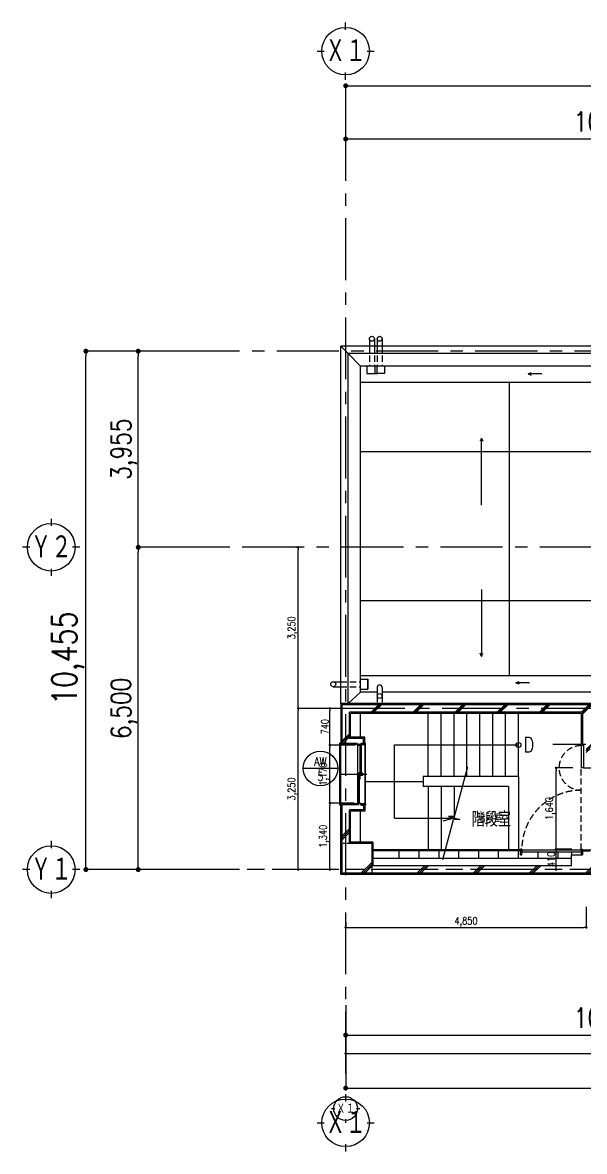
# Model space of a CAD drawing. Header units: millimetres. Extents: x 15495 to 166182, y -39946 to 18307.
# Drawn here: x 84638 to 95961, y -5754 to 17013 of the extents above; entities that cross this region are included whole.
import ezdxf
from ezdxf.enums import TextEntityAlignment as Align

# ---------------------------------------------------------------- set-up
doc = ezdxf.new("R2010")
doc.units = ezdxf.units.MM
doc.header["$LTSCALE"] = 1000
for name, pattern in [('CENTER', [2, 1.25, -0.25, 0.25, -0.25]), ('DASHED2', [0.375, 0.25, -0.125]), ('HIDDEN2', [0.1875, 0.125, -0.0625])]:
    doc.linetypes.add(name, pattern=pattern)
doc.layers.get('0').update_dxf_attribs({"linetype": 'CONTINUOUS'})
for name, color, linetype in [('F_FITT1-100', 5, 'CONTINUOUS'), ('F_FITT1-50', 5, 'CONTINUOUS'), ('F_FITT2-100', 1, 'CONTINUOUS'), ('F_FITT2-50', 1, 'CONTINUOUS'), ('TRF-A_ELSE-100', 6, 'CONTINUOUS'), ('TRF-A_ELSE-50', 6, 'CONTINUOUS'), ('TRF-DT_ID-100', 13, 'CONTINUOUS'), ('TRF-DT_ID-50', 13, 'CONTINUOUS'), ('TRF-E_DIM-100', 3, 'CONTINUOUS'), ('TRF-E_DIM-50', 3, 'CONTINUOUS'), ('TRF-E_GRID-100', 1, 'CENTER'), ('TRF-E_GRID-50', 1, 'CENTER'), ('TRF-E_TEXT-100', 3, 'CONTINUOUS'), ('TRF-E_TEXT-50', 3, 'CONTINUOUS'), ('TRF-F_FINI1-100', 190, 'CONTINUOUS'), ('TRF-F_FINI1-50', 190, 'CONTINUOUS'), ('TRF-F_FITT1-100', 5, 'CONTINUOUS'), ('TRF-F_FITT1-50', 5, 'CONTINUOUS'), ('TRF-F_HAT1-50', 9, 'CONTINUOUS'), ('TRF-H_LINE1-100', 140, 'CONTINUOUS'), ('TRF-R_COLM-50', 7, 'CONTINUOUS'), ('TRF-R_EWALL-50', 7, 'CONTINUOUS'), ('TRF-R_STAIR-100', 4, 'CONTINUOUS'), ('TRF-R_STAIR-50', 4, 'CONTINUOUS'), ('TRF-U_ALC-100', 8, 'CONTINUOUS'), ('TRF-U_ALC-50', 8, 'CONTINUOUS'), ('TRF-U_LGS-100', 120, 'CONTINUOUS'), ('TRF-U_LGS-50', 120, 'CONTINUOUS')]:
    doc.layers.add(name, color=color, linetype=linetype)
doc.styles.add('DIM', font='romans.shx', dxfattribs={"width": 0.8, "bigfont": 'bigfont.shx'})
doc.styles.add('ROOM', font='romans.shx', dxfattribs={"width": 0.8, "bigfont": 'bigfont.shx'})
doc.styles.get("Standard").update_dxf_attribs({"font": 'txt.shx', "bigfont": 'bigfont.shx'})
doc.dimstyles.new('DIM100_4_3', dxfattribs={"dimscale": 100, "dimtxt": 4, "dimasz": 1, "dimexe": 0, "dimexo": 1, "dimgap": 0.5, "dimtad": 1, "dimdec": 1, "dimdsep": 46, "dimlunit": 6, "dimtxsty": 'DIM', "dimblk1": 'DOT', "dimblk2": 'DOT', "dimsah": 1, "dimcen": 1, "dimclrd": 256, "dimclre": 256, "dimclrt": 256, "dimadec": 0, "dimazin": 0, "dimtfac": 1, "dimtdec": 1, "dimtix": 1, "dimtmove": 2, "dimatfit": 3, "dimldrblk": 'DOT', "dimfxl": 1, "dimtvp": 0.833333, "dimtolj": 1, "dimarcsym": 0})
doc.dimstyles.new('DIM100_5_3', dxfattribs={"dimscale": 100, "dimtxt": 5, "dimasz": 1, "dimexe": 0, "dimexo": 1, "dimgap": 0.5, "dimtad": 1, "dimdec": 1, "dimdsep": 46, "dimlunit": 6, "dimtxsty": 'DIM', "dimblk1": 'DOT', "dimblk2": 'DOT', "dimsah": 1, "dimcen": 1, "dimclrd": 256, "dimclre": 256, "dimclrt": 256, "dimadec": 0, "dimazin": 0, "dimtfac": 1, "dimtdec": 1, "dimtix": 1, "dimtmove": 2, "dimatfit": 3, "dimldrblk": 'DOT', "dimfxl": 1, "dimtvp": 0.833333, "dimtolj": 1, "dimarcsym": 0})
doc.dimstyles.new('DIM50_3_3', dxfattribs={"dimscale": 50, "dimtxt": 3, "dimasz": 1, "dimexe": 0, "dimexo": 1, "dimgap": 0.5, "dimtad": 1, "dimdec": 1, "dimdsep": 46, "dimlunit": 6, "dimtxsty": 'DIM', "dimblk1": 'DOT', "dimblk2": 'DOT', "dimsah": 1, "dimcen": 1, "dimclrd": 256, "dimclre": 256, "dimclrt": 256, "dimadec": 0, "dimazin": 0, "dimtfac": 1, "dimtdec": 1, "dimtix": 1, "dimtmove": 2, "dimatfit": 3, "dimldrblk": 'DOT', "dimfxl": 1, "dimtvp": 0.833333, "dimtolj": 1, "dimarcsym": 0})
doc.dimstyles.new('DIM50_4_3', dxfattribs={"dimscale": 50, "dimtxt": 4, "dimasz": 1, "dimexe": 0, "dimexo": 1, "dimgap": 0.5, "dimtad": 1, "dimdec": 1, "dimdsep": 46, "dimlunit": 6, "dimtxsty": 'DIM', "dimblk1": 'DOT', "dimblk2": 'DOT', "dimsah": 1, "dimcen": 1, "dimclrd": 256, "dimclre": 256, "dimclrt": 256, "dimadec": 0, "dimazin": 0, "dimtfac": 1, "dimtdec": 1, "dimtix": 1, "dimtmove": 2, "dimatfit": 3, "dimldrblk": 'DOT', "dimfxl": 1, "dimtvp": 0.833333, "dimtolj": 1, "dimarcsym": 0})
doc.dimstyles.new('DIM50_5_3', dxfattribs={"dimscale": 50, "dimtxt": 5, "dimasz": 1, "dimexe": 0, "dimexo": 1, "dimgap": 0.5, "dimtad": 1, "dimdec": 1, "dimdsep": 46, "dimlunit": 6, "dimtxsty": 'DIM', "dimblk1": 'DOT', "dimblk2": 'DOT', "dimsah": 1, "dimcen": 1, "dimclrd": 256, "dimclre": 256, "dimclrt": 256, "dimadec": 0, "dimazin": 0, "dimtfac": 1, "dimtdec": 1, "dimtix": 1, "dimtmove": 2, "dimatfit": 3, "dimldrblk": 'DOT', "dimfxl": 1, "dimtvp": 0.833333, "dimtolj": 1, "dimarcsym": 0})
pattern_1 = [(45, (-248514.3, -39169.25), (-565.6854, 565.6854), []), (45, (-248474.3, -39169.25), (-565.6854, 565.6854), []), (45, (-248434.3, -39169.25), (-565.6854, 565.6854), [])]

# ---------------------------------------------------------------- blocks, each defined once
blk = doc.blocks.new('TATEGU-KIGOU')
at = {"color": 2}
blk.add_line((350, 0), (-350, 0), dxfattribs=at)
blk.add_circle((0, 0), 350, dxfattribs=at)
at = {"color": 2, "style": 'ROOM', "width": 0.8}
for tag, p in [('建具種別', (0, 52)), ('建具番号', (0, -250))]:
    blk.add_attdef(tag, text='', height=175, dxfattribs=at).set_placement(p, align=Align.CENTER)
at = {"flags": 1}
for tag, p in [('内法寸法（W）', (-414, -714)), ('内法寸法（H）', (-414, -1064)), ('階', (-374, -1414)), ('部屋名', (-374, -1787)), ('メーカー名', (-374, -2149)), ('値段', (-374, -2499)), ('重量', (-374, -2849)), ('建具形状', (-374, -3199)), ('開閉方式', (-374, -3549)), ('取付場所', (-374, -3899)), ('見込', (-374, -4296)), ('扉厚', (-374, -4646)), ('仕上', (-374, -4996)), ('ガラス', (-374, -5346)), ('建具金物', (-374, -5696)), ('枠形状', (-374, -6046)), ('沓摺形状', (-374, -6396)), ('特記事項', (-374, -6746)), ('防火性能', (-374, -7096))]:
    blk.add_attdef(tag, p, '', height=175, dxfattribs=at)
blk = doc.blocks.new('DOT')
at = {"color": 0, "linetype": 'ByBlock'}
blk.add_line((-0.5, 0), (-1, 0), dxfattribs=at)
at = {"color": 0, "linetype": 'ByBlock', "const_width": 0.5}
blk.add_lwpolyline([(-0.25, 0, 1), (0.25, 0, 1)], format="xyb", close=True, dxfattribs=at)
blk = doc.blocks.new('*D499')
at = {"layer": 'TRF-E_DIM-100', "lineweight": -2}
for p, q in [((88707, 10386), (86969, 10386)), ((86969, 6531), (86969, 10286)), ((88707, 6431), (86969, 6431))]:
    blk.add_line(p, q, dxfattribs=at)
at = {"layer": 'TRF-E_DIM-100', "lineweight": -2, "xscale": 100, "yscale": 100, "zscale": 100}
for p, rotation in [((86969, 10386), 90), ((86969, 6431), 270)]:
    blk.add_blockref('DOT', p, dxfattribs=dict(at, rotation=rotation))
at = {"layer": 'TRF-E_DIM-100', "insert": (86681, 8409), "char_height": 400, "attachment_point": 5, "rotation": 90, "style": 'DIM'}
blk.add_mtext('\\A1;3,955', dxfattribs=at)
blk = doc.blocks.new('_DOT')
at = {"color": 0, "linetype": 'ByBlock'}
blk.add_line((-0.5, 0), (-1, 0), dxfattribs=at)
at = {"color": 0, "linetype": 'ByBlock', "const_width": 0.5}
blk.add_lwpolyline([(-0.25, 0, 1), (0.25, 0, 1)], format="xyb", close=True, dxfattribs=at)
blk = doc.blocks.new('*D498')
at = {"layer": 'TRF-E_DIM-100', "lineweight": -2}
for p, q in [((88353, 10386), (85914, 10386)), ((85914, 31), (85914, 10286)), ((88353, -69), (85914, -69))]:
    blk.add_line(p, q, dxfattribs=at)
at = {"layer": 'TRF-E_DIM-100', "lineweight": -2, "xscale": 100, "yscale": 100, "zscale": 100}
for p, rotation in [((85914, 10386), 90), ((85914, -69), 270)]:
    blk.add_blockref('DOT', p, dxfattribs=dict(at, rotation=rotation))
at = {"layer": 'TRF-E_DIM-100', "insert": (85554, 4193), "char_height": 500, "attachment_point": 5, "rotation": 90, "style": 'DIM'}
blk.add_mtext('\\A1;10,455', dxfattribs=at)
blk = doc.blocks.new('*D500')
at = {"layer": 'TRF-E_DIM-100', "lineweight": -2}
for p, q in [((88707, 6431), (86969, 6431)), ((86969, 31), (86969, 6331)), ((88707, -69), (86969, -69))]:
    blk.add_line(p, q, dxfattribs=at)
at = {"layer": 'TRF-E_DIM-100', "lineweight": -2, "xscale": 100, "yscale": 100, "zscale": 100}
for p, rotation in [((86969, 6431), 90), ((86969, -69), 270)]:
    blk.add_blockref('DOT', p, dxfattribs=dict(at, rotation=rotation))
at = {"layer": 'TRF-E_DIM-100', "insert": (86681, 3181), "char_height": 400, "attachment_point": 5, "rotation": 90, "style": 'DIM'}
blk.add_mtext('\\A1;6,500', dxfattribs=at)
blk = doc.blocks.new('*D507')
at = {"layer": 'TRF-E_DIM-100', "lineweight": -2}
for p, q in [((91149, -3178), (91149, -4478)), ((117549, -3178), (117549, -4478)), ((91249, -4478), (117449, -4478))]:
    blk.add_line(p, q, dxfattribs=at)
at = {"layer": 'TRF-E_DIM-100', "lineweight": -2, "xscale": 100, "yscale": 100, "zscale": 100, "rotation": 180}
blk.add_blockref('DOT', (91149, -4478), dxfattribs=at)
at = {"layer": 'TRF-E_DIM-100', "lineweight": -2, "xscale": 100, "yscale": 100, "zscale": 100}
blk.add_blockref('DOT', (117549, -4478), dxfattribs=at)
at = {"layer": 'TRF-E_DIM-100', "insert": (104349, -4130), "char_height": 500, "attachment_point": 5, "style": 'DIM'}
blk.add_mtext('\\A1;26,400', dxfattribs=at)
blk = doc.blocks.new('*D511')
at = {"layer": 'TRF-E_DIM-100', "lineweight": -2}
for p, q in [((91149, -2807), (91149, -3407)), ((101849, -2807), (101849, -3407)), ((91249, -3407), (101749, -3407))]:
    blk.add_line(p, q, dxfattribs=at)
at = {"layer": 'TRF-E_DIM-100', "lineweight": -2, "xscale": 100, "yscale": 100, "zscale": 100, "rotation": 180}
blk.add_blockref('DOT', (91149, -3407), dxfattribs=at)
at = {"layer": 'TRF-E_DIM-100', "lineweight": -2, "xscale": 100, "yscale": 100, "zscale": 100}
blk.add_blockref('DOT', (101849, -3407), dxfattribs=at)
at = {"layer": 'TRF-E_DIM-100', "insert": (96499, -3119), "char_height": 400, "attachment_point": 5, "style": 'DIM'}
blk.add_mtext('\\A1;10,700', dxfattribs=at)
blk = doc.blocks.new('SD-A12_100')
at = {"layer": 'F_FITT1-100', "linetype": 'DASHED2', "ltscale": 0.5}
blk.add_line((-1.846125, 0), (-1.846125, 1650), dxfattribs=at)
at = {"layer": 'F_FITT1-100'}
blk.add_line((-1201.846125, 0), (-1.846125, 0), dxfattribs=at)
at = {"layer": 'F_FITT1-100', "linetype": 'DASHED2', "ltscale": 0.5}
for centre, radius, end in [((-1.846125, 1650), 450, 270), ((-1.846125, 0), 1200, 180)]:
    blk.add_arc(centre, radius, 90, end, dxfattribs=at)
blk = doc.blocks.new('AW-5_100')
at = {"layer": 'F_FITT1-100'}
for p, q in [((290, -100), (290, 600)), ((-102, 0), (427, 0)), ((240, 100), (240, -600))]:
    blk.add_line(p, q, dxfattribs=at)
at = {"layer": 'F_FITT2-100'}
for p, q in [((-100, -600), (-100, 600)), ((385, 600), (385, -600))]:
    blk.add_line(p, q, dxfattribs=at)
blk = doc.blocks.new('*D489')
at = {"layer": 'TRF-E_DIM-100', "lineweight": -2}
for p, q in [((91149, 14437), (91149, 15737)), ((91249, 15737), (117449, 15737)), ((117549, 14437), (117549, 15737))]:
    blk.add_line(p, q, dxfattribs=at)
at = {"layer": 'TRF-E_DIM-100', "lineweight": -2, "xscale": 100, "yscale": 100, "zscale": 100, "rotation": 180}
blk.add_blockref('DOT', (91149, 15737), dxfattribs=at)
at = {"layer": 'TRF-E_DIM-100', "lineweight": -2, "xscale": 100, "yscale": 100, "zscale": 100}
blk.add_blockref('DOT', (117549, 15737), dxfattribs=at)
at = {"layer": 'TRF-E_DIM-100', "insert": (104349, 16084), "char_height": 500, "attachment_point": 5, "style": 'DIM'}
blk.add_mtext('\\A1;26,400', dxfattribs=at)
blk = doc.blocks.new('*D492')
at = {"layer": 'TRF-E_DIM-100', "lineweight": -2}
for p, q in [((91149, 14066), (91149, 14666)), ((91249, 14666), (101749, 14666)), ((101849, 14066), (101849, 14666))]:
    blk.add_line(p, q, dxfattribs=at)
at = {"layer": 'TRF-E_DIM-100', "lineweight": -2, "xscale": 100, "yscale": 100, "zscale": 100, "rotation": 180}
blk.add_blockref('DOT', (91149, 14666), dxfattribs=at)
at = {"layer": 'TRF-E_DIM-100', "lineweight": -2, "xscale": 100, "yscale": 100, "zscale": 100}
blk.add_blockref('DOT', (101849, 14666), dxfattribs=at)
at = {"layer": 'TRF-E_DIM-100', "insert": (96499, 14954), "char_height": 400, "attachment_point": 5, "style": 'DIM'}
blk.add_mtext('\\A1;10,700', dxfattribs=at)
blk = doc.blocks.new('*D495')
at = {"layer": 'TRF-E_DIM-50', "lineweight": -2}
for p, q in [((91321, 3181), (90193, 3181)), ((90193, -19), (90193, 3131)), ((90284, -69), (90193, -69))]:
    blk.add_line(p, q, dxfattribs=at)
at = {"layer": 'TRF-E_DIM-50', "lineweight": -2, "xscale": 50, "yscale": 50, "zscale": 50}
for p, rotation in [((90193, 3181), 90), ((90193, -69), 270)]:
    blk.add_blockref('DOT', p, dxfattribs=dict(at, rotation=rotation))
at = {"layer": 'TRF-E_DIM-50', "insert": (90078, 1556), "char_height": 150, "attachment_point": 5, "rotation": 90, "style": 'DIM'}
blk.add_mtext('\\A1;3,250', dxfattribs=at)
blk = doc.blocks.new('*D472')
at = {"layer": 'TRF-E_DIM-50', "lineweight": -2}
for p, q in [((90143, 6431), (90193, 6431)), ((90193, 3231), (90193, 6381)), ((91321, 3181), (90193, 3181))]:
    blk.add_line(p, q, dxfattribs=at)
at = {"layer": 'TRF-E_DIM-50', "lineweight": -2, "xscale": 50, "yscale": 50, "zscale": 50}
for p, rotation in [((90193, 6431), 90), ((90193, 3181), 270)]:
    blk.add_blockref('DOT', p, dxfattribs=dict(at, rotation=rotation))
at = {"layer": 'TRF-E_DIM-50', "insert": (90078, 4806), "char_height": 150, "attachment_point": 5, "rotation": 90, "style": 'DIM'}
blk.add_mtext('\\A1;3,250', dxfattribs=at)
blk = doc.blocks.new('*D508')
at = {"layer": 'TRF-E_DIM-50', "lineweight": -2}
for p, q in [((91149, -3128), (91149, -4478)), ((117549, -3128), (117549, -4478)), ((91199, -4478), (117499, -4478))]:
    blk.add_line(p, q, dxfattribs=at)
at = {"layer": 'TRF-E_DIM-50', "lineweight": -2, "xscale": 50, "yscale": 50, "zscale": 50, "rotation": 180}
blk.add_blockref('DOT', (91149, -4478), dxfattribs=at)
at = {"layer": 'TRF-E_DIM-50', "lineweight": -2, "xscale": 50, "yscale": 50, "zscale": 50}
blk.add_blockref('DOT', (117549, -4478), dxfattribs=at)
at = {"layer": 'TRF-E_DIM-50', "insert": (104349, -4304), "char_height": 250, "attachment_point": 5, "style": 'DIM'}
blk.add_mtext('\\A1;26,400', dxfattribs=at)
blk = doc.blocks.new('*D514')
at = {"layer": 'TRF-E_DIM-50', "lineweight": -2}
for p, q in [((95999, -824), (95999, -1239)), ((91149, -1129), (91149, -1239)), ((91199, -1239), (95949, -1239))]:
    blk.add_line(p, q, dxfattribs=at)
at = {"layer": 'TRF-E_DIM-50', "lineweight": -2, "xscale": 50, "yscale": 50, "zscale": 50, "rotation": 180}
blk.add_blockref('DOT', (91149, -1239), dxfattribs=at)
at = {"layer": 'TRF-E_DIM-50', "lineweight": -2, "xscale": 50, "yscale": 50, "zscale": 50}
blk.add_blockref('DOT', (95999, -1239), dxfattribs=at)
at = {"layer": 'TRF-E_DIM-50', "insert": (93574, -1125), "char_height": 150, "attachment_point": 5, "style": 'DIM'}
blk.add_mtext('\\A1;4,850', dxfattribs=at)
blk = doc.blocks.new('*D512')
at = {"layer": 'TRF-E_DIM-50', "lineweight": -2}
for p, q in [((91149, -3128), (91149, -3778)), ((101849, -3128), (101849, -3778)), ((91199, -3778), (101799, -3778))]:
    blk.add_line(p, q, dxfattribs=at)
at = {"layer": 'TRF-E_DIM-50', "lineweight": -2, "xscale": 50, "yscale": 50, "zscale": 50, "rotation": 180}
blk.add_blockref('DOT', (91149, -3778), dxfattribs=at)
at = {"layer": 'TRF-E_DIM-50', "lineweight": -2, "xscale": 50, "yscale": 50, "zscale": 50}
blk.add_blockref('DOT', (101849, -3778), dxfattribs=at)
at = {"layer": 'TRF-E_DIM-50', "insert": (96499, -3634), "char_height": 200, "attachment_point": 5, "style": 'DIM'}
blk.add_mtext('\\A1;10,700', dxfattribs=at)
blk = doc.blocks.new('SD-A12_50')
at = {"layer": 'F_FITT1-50'}
for p, q in [((-24.923125, 2100), (-24.923125, 1650)), ((25.076875, 1650), (-24.923125, 1650)), ((-1226.76925, 10), (-1249.84625, 10)), ((-1249.84625, -100), (-1249.84625, 10)), ((-1226.76925, -100), (-1226.76925, 10)), ((-1224.923125, 0), (-24.923125, 0)), ((-23.077, -100), (-23.077, 10)), ((-23.077, 10), (0, 10)), ((0, -100), (0, 10)), ((-1249.84625, -100), (-1226.76925, -100)), ((0, -100), (-23.077, -100))]:
    blk.add_line(p, q, dxfattribs=at)
at = {"layer": 'F_FITT1-50', "linetype": 'DASHED2', "ltscale": 0.5}
blk.add_line((-24.923125, 0), (-24.923125, 1650), dxfattribs=at)
for centre, radius, end in [((-24.923125, 1650), 450, 270), ((-24.923125, 0), 1200, 180)]:
    blk.add_arc(centre, radius, 90, end, dxfattribs=at)
blk = doc.blocks.new('AW-5_50')
at = {"layer": 'F_FITT1-50', "color": 5}
for p, q in [((245, 610), (265, 610)), ((245, 610), (265, 610)), ((245, 610), (245, 585)), ((245, 610), (245, 585)), ((245, 585), (315, 585)), ((245, 585), (315, 585)), ((284, 585), (284, 547)), ((284, 585), (284, 547)), ((284, 547), (306, 547)), ((284, 547), (306, 547)), ((295, 610), (315, 610)), ((295, 610), (315, 610)), ((295, 547), (295, 25)), ((306, 585), (306, 547)), ((306, 585), (306, 547)), ((315, 625), (400, 625)), ((315, 625), (400, 625)), ((315, 625), (315, 610)), ((315, 625), (315, 610)), ((315, 610), (315, 585)), ((315, 610), (315, 585)), ((315, 600), (400, 600)), ((315, 600), (400, 600)), ((400, 600), (400, 625)), ((400, 600), (400, 625)), ((254, 25), (276, 25)), ((254, -25), (254, 25)), ((254, 25), (276, 25)), ((254, -25), (254, 25)), ((276, 25), (276, -25)), ((276, 25), (276, -25)), ((284, 25), (341, 25)), ((284, -25), (284, 25)), ((284, 25), (341, 25)), ((284, -25), (284, 25)), ((306, -25), (306, 25)), ((306, -25), (306, 25)), ((341, 25), (341, -25)), ((341, 25), (341, -25)), ((276, -25), (254, -25)), ((276, -25), (254, -25)), ((265, -547), (265, -25)), ((341, -25), (284, -25)), ((341, -25), (284, -25)), ((245, -610), (245, -585)), ((245, -585), (315, -585)), ((245, -610), (245, -585)), ((245, -585), (315, -585)), ((245, -610), (265, -610)), ((245, -610), (265, -610)), ((254, -585), (254, -547)), ((276, -547), (254, -547)), ((254, -585), (254, -547)), ((276, -547), (254, -547)), ((276, -585), (276, -547)), ((276, -585), (276, -547)), ((295, -610), (315, -610)), ((295, -610), (315, -610)), ((315, -610), (315, -585)), ((315, -610), (315, -585)), ((315, -600), (400, -600)), ((315, -600), (400, -600)), ((315, -625), (315, -610)), ((315, -625), (315, -610)), ((315, -625), (400, -625)), ((315, -625), (400, -625)), ((400, -600), (400, -625)), ((400, -600), (400, -625))]:
    blk.add_line(p, q, dxfattribs=at)
at = {"layer": 'F_FITT1-50'}
blk.add_line((-102, 0), (427, 0), dxfattribs=at)
blk.add_line((-102, 0), (427, 0), dxfattribs=at)
at = {"layer": 'F_FITT2-50', "color": 1}
for p, q in [((-120, -625), (-120, 625)), ((-120, -625), (-120, 625)), ((-100, 625), (-120, 625)), ((-100, 625), (-120, 625)), ((245, -600), (245, 585)), ((284, 547), (284, 25)), ((306, 547), (306, 25)), ((315, 585), (315, 25)), ((400, -600), (400, 600)), ((254, -547), (254, -25)), ((276, -547), (276, -25)), ((-100, -625), (-120, -625)), ((-100, -625), (-120, -625))]:
    blk.add_line(p, q, dxfattribs=at)
blk = doc.blocks.new('*D520')
at = {"layer": 'TRF-E_DIM-50', "lineweight": -2}
for p, q in [((95730, 1981), (95389, 1981)), ((95389, 391), (95389, 1931)), ((95702, 341), (95389, 341))]:
    blk.add_line(p, q, dxfattribs=at)
at = {"layer": 'TRF-E_DIM-50', "lineweight": -2, "xscale": 50, "yscale": 50, "zscale": 50}
for p, rotation in [((95389, 1981), 90), ((95389, 341), 270)]:
    blk.add_blockref('DOT', p, dxfattribs=dict(at, rotation=rotation))
at = {"layer": 'TRF-E_DIM-50', "insert": (95275, 1161), "char_height": 150, "attachment_point": 5, "rotation": 90, "style": 'DIM'}
blk.add_mtext('\\A1;1,640', dxfattribs=at)
blk = doc.blocks.new('*D494')
at = {"layer": 'TRF-E_DIM-50', "lineweight": -2}
for p, q in [((91344, 2441), (90830, 2441)), ((90830, 1321), (90830, 2391)), ((91319, 1271), (90830, 1271))]:
    blk.add_line(p, q, dxfattribs=at)
at = {"layer": 'TRF-E_DIM-50', "lineweight": -2, "xscale": 50, "yscale": 50, "zscale": 50}
for p, rotation in [((90830, 2441), 90), ((90830, 1271), 270)]:
    blk.add_blockref('DOT', p, dxfattribs=dict(at, rotation=rotation))
at = {"layer": 'TRF-E_DIM-50', "insert": (90715, 1856), "char_height": 150, "attachment_point": 5, "rotation": 90, "style": 'DIM'}
blk.add_mtext('\\A1;1,170', dxfattribs=at)
blk = doc.blocks.new('*D496')
at = {"layer": 'TRF-E_DIM-50', "lineweight": -2}
for p, q in [((91293, 1271), (90830, 1271)), ((90830, -19), (90830, 1221)), ((90859, -69), (90830, -69))]:
    blk.add_line(p, q, dxfattribs=at)
at = {"layer": 'TRF-E_DIM-50', "lineweight": -2, "xscale": 50, "yscale": 50, "zscale": 50}
for p, rotation in [((90830, 1271), 90), ((90830, -69), 270)]:
    blk.add_blockref('DOT', p, dxfattribs=dict(at, rotation=rotation))
at = {"layer": 'TRF-E_DIM-50', "insert": (90715, 601), "char_height": 150, "attachment_point": 5, "rotation": 90, "style": 'DIM'}
blk.add_mtext('\\A1;1,340', dxfattribs=at)
blk = doc.blocks.new('*D521')
at = {"layer": 'TRF-E_DIM-50', "lineweight": -2}
for p, q in [((95708, 341), (95389, 341)), ((95389, -19), (95389, 291)), ((95428, -69), (95389, -69))]:
    blk.add_line(p, q, dxfattribs=at)
at = {"layer": 'TRF-E_DIM-50', "lineweight": -2, "xscale": 50, "yscale": 50, "zscale": 50}
for p, rotation in [((95389, 341), 90), ((95389, -69), 270)]:
    blk.add_blockref('DOT', p, dxfattribs=dict(at, rotation=rotation))
at = {"layer": 'TRF-E_DIM-50', "insert": (95289, 136), "char_height": 150, "attachment_point": 5, "rotation": 90, "style": 'DIM'}
blk.add_mtext('\\A1;410', dxfattribs=at)
blk = doc.blocks.new('*D497')
at = {"layer": 'TRF-E_DIM-50', "lineweight": -2}
for p, q in [((91099, 3181), (90830, 3181)), ((90830, 2491), (90830, 3131)), ((91344, 2441), (90830, 2441))]:
    blk.add_line(p, q, dxfattribs=at)
at = {"layer": 'TRF-E_DIM-50', "lineweight": -2, "xscale": 50, "yscale": 50, "zscale": 50}
for p, rotation in [((90830, 3181), 90), ((90830, 2441), 270)]:
    blk.add_blockref('DOT', p, dxfattribs=dict(at, rotation=rotation))
at = {"layer": 'TRF-E_DIM-50', "insert": (90730, 2811), "char_height": 150, "attachment_point": 5, "rotation": 90, "style": 'DIM'}
blk.add_mtext('\\A1;740', dxfattribs=at)
blk = doc.blocks.new('TRF-BLOCK_100')
at = {"layer": 'TRF-A_ELSE-100'}
for p, q in [((479.34, 10705), (479.34, 10555)), ((579.34, 10705), (579.34, 10555)), ((-100.01, 3350), (-100, 10555)), ((12200, 10555), (-100, 10555)), ((-100, 10555), (50, 10405)), ((49.99, 3350), (50, 10405)), ((50, 10405), (300, 10155)), ((12050, 10405), (50, 10405)), ((299.99, 3575), (300, 10155)), ((11800, 10155), (300, 10155)), ((429.34, 10155), (429.34, 10005)), ((629.34, 10155), (629.34, 10005)), ((11800, 9820), (300, 9820)), ((429.34, 10005), (629.34, 10005)), ((3299.99, 3910), (3300, 9820)), ((300, 8428.15), (11833.55, 8428.15)), ((299.99, 5428.15), (12715, 5428.15)), ((10400, 3910), (299.99, 3910)), ((-250.01, 3787.82), (-100.01, 3787.82)), ((-250.01, 3687.82), (-100.01, 3687.82)), ((299.99, 3837.82), (449.99, 3837.82)), ((449.99, 3637.82), (449.99, 3837.82)), ((635.83, 3674.65), (635.83, 3524.65)), ((635.83, 3674.65), (635.83, 3500)), ((735.83, 3674.65), (735.83, 3524.65)), ((735.83, 3674.65), (735.83, 3500)), ((49.99, 3350), (299.99, 3575)), ((299.99, 3637.82), (449.99, 3637.82)), ((635.83, 3575), (299.99, 3575)), ((10400, 3575), (735.83, 3575))]:
    blk.add_line(p, q, dxfattribs=at)
at = {"layer": 'TRF-A_ELSE-100', "linetype": 'HIDDEN2'}
for p, q in [((479.34, 10555), (479.34, 10155)), ((579.34, 10555), (579.34, 10155)), ((-100.01, 3787.82), (299.99, 3787.82)), ((-100.01, 3687.82), (299.99, 3687.82)), ((635.83, 3500), (635.83, 3350)), ((735.83, 3500), (735.83, 3350))]:
    blk.add_line(p, q, dxfattribs=at)
at = {"layer": 'TRF-A_ELSE-100'}
for centre in [(529.34, 10705), (-250.01, 3737.82), (685.83, 3500), (685.83, 3500)]:
    blk.add_circle(centre, 50, dxfattribs=at)
blk.add_arc((685.83, 3674.65), 50, 0, 180, dxfattribs=at)
blk.add_arc((685.83, 3674.65), 50, 0, 180, dxfattribs=at)
at = {"layer": 'TRF-E_GRID-100', "color": 3, "linetype": 'Continuous'}
for p, q in [((0, 16937.68), (0, 17081.68)), ((-576, 16505.68), (-432, 16505.68)), ((432, 16505.68), (576, 16505.68)), ((0, 15929.68), (0, 16073.68)), ((-5934.38, 7076), (-5934.38, 6932)), ((-6366.38, 6500), (-6510.38, 6500)), ((-5358.38, 6500), (-5502.38, 6500)), ((-5934.38, 6068), (-5934.38, 5924)), ((-5934.38, 576), (-5934.38, 432)), ((-6366.38, 0), (-6510.38, 0)), ((-5358.38, 0), (-5502.38, 0)), ((-5934.38, -432), (-5934.38, -576)), ((0, -4532.96), (0, -4676.96)), ((-576, -5108.96), (-432, -5108.96)), ((432, -5108.96), (576, -5108.96)), ((0, -5540.96), (0, -5684.96))]:
    blk.add_line(p, q, dxfattribs=at)
at = {"layer": 'TRF-E_GRID-100'}
for p, q in [((0, 15136.69), (0, -4408.96)), ((31863.65, 10455), (-4082.3, 10455)), ((31163.65, 6500), (-4082.3, 6500)), ((31863.65, 0), (-4082.3, 0))]:
    blk.add_line(p, q, dxfattribs=at)
at = {"layer": 'TRF-E_GRID-100', "color": 3, "linetype": 'Continuous'}
for centre in [(0, 16505.68), (-5934.38, 6500), (-5934.38, 0), (0, -5108.96)]:
    blk.add_circle(centre, 480, dxfattribs=at)
at = {"layer": 'TRF-F_FINI1-100'}
for p, q in [((7790, 3350), (-100, 3350)), ((-100, 3350), (-100, 2525)), ((4750, 3150), (100, 3150)), ((100, 2670.01), (100, 3150)), ((4750, 3150), (4750, 2500)), ((385, 2525.03), (-100, 2525)), ((385, 2670.01), (100, 2670.01)), ((385, 2525.03), (385, 2670.01)), ((4800, 2500), (4750, 2500)), ((4800, 2050), (4800, 2500)), ((4800, 2050), (4950, 2050)), ((-100, -100), (-100, 1325)), ((385, 1324.97), (-100, 1325)), ((100, 550), (100, 1179.99)), ((385, 1179.99), (100, 1179.99)), ((385, 1324.97), (385, 1179.99)), ((385, 1298.69), (385, 1300)), ((550, 550), (100, 550)), ((550, 550), (550, 75)), ((3550, 400), (550, 400)), ((3550, 400), (3550, 350)), ((4750, 350), (3550, 350)), ((4750, 350), (3550, 350)), ((4550, 300), (4751.85, 300)), ((4550, 75), (4550, 300)), ((4751.85, 400), (4950, 400)), ((4550, 75), (550, 75)), ((6325, -100), (-100, -100))]:
    blk.add_line(p, q, dxfattribs=at)
at = {"layer": 'TRF-F_FITT1-100'}
for p, q in [((4750, 2500), (4750, 2050)), ((4800, 2050), (4750, 2050)), ((-102.1, 1925), (426.6, 1925)), ((3550, 400), (4750, 400)), ((4751.85, 300), (4751.85, 400))]:
    blk.add_line(p, q, dxfattribs=at)
at = {"layer": 'TRF-H_LINE1-100'}
for p, q in [((3677.3, 9995.28), (3742.04, 10021.15)), ((3677.3, 9995.28), (3742.04, 9969.41)), ((3950.89, 9995.28), (3677.3, 9995.28)), ((2739.69, 8701.73), (2713.82, 8636.99)), ((2739.69, 7349.97), (2739.69, 8701.73)), ((2739.69, 8701.73), (2765.56, 8636.99)), ((2739.69, 5650.04), (2739.68, 4298.28)), ((2739.68, 4298.28), (2713.82, 4363.02)), ((2739.68, 4298.28), (2765.55, 4363.02)), ((3430.43, 3768.14), (3495.17, 3794)), ((3704.02, 3768.14), (3430.43, 3768.14)), ((3430.43, 3768.14), (3495.17, 3742.27))]:
    blk.add_line(p, q, dxfattribs=at)
at = {"layer": 'TRF-R_STAIR-100'}
for p, q in [((1665, 1875), (1665, 3150)), ((1925, 1875), (1925, 3150)), ((2185, 1875), (2185, 3150)), ((2445, 1875), (2445, 3150)), ((2705, 1875), (2705, 3150)), ((2965, 1875), (2965, 3150)), ((3225, 1875), (3225, 3150)), ((3485, 1875), (3485, 3150)), ((982.5, 1037.5), (982.5, 2512.5)), ((982.5, 2512.5), (3485, 2512.5)), ((2193.2, 1068.11), (2463, 2075)), ((3485, 1875), (1565, 1875)), ((1565, 1875), (1565, 1675)), ((3485, 1875), (3485, 400)), ((400, 1775), (1565, 1775)), ((3285, 1675), (1565, 1675)), ((1665, 1675), (1665, 400)), ((1925, 1675), (1925, 400)), ((2185, 1675), (2185, 1006.89)), ((3285, 1675), (3285, 400)), ((982.5, 1037.5), (2185, 1037.5)), ((2185, 1037.5), (1956.54, 976.28)), ((1960.59, 200), (2176.8, 1006.89)), ((2070.77, 1068.11), (2299.23, 1006.89)), ((2193.2, 1068.11), (2070.77, 1068.11)), ((2299.23, 1006.89), (2176.8, 1006.89))]:
    blk.add_line(p, q, dxfattribs=at)
blk.add_circle((3485, 2512.5), 50, dxfattribs=at)
at = {"layer": 'TRF-U_ALC-100'}
for p, q in [((3550, 375), (550, 375)), ((4550, 350), (4550, 300)), ((4550, 225), (550, 225))]:
    blk.add_line(p, q, dxfattribs=at)
at = {"layer": 'TRF-U_LGS-100'}
for p, q in [((300, 2670.01), (300, 3150)), ((300, 550), (300, 1179.99))]:
    blk.add_line(p, q, dxfattribs=at)
at = {"layer": 'TRF-DT_ID-100'}
blk.add_blockref('TATEGU-KIGOU', (-507.54, 2040.37), dxfattribs=at).add_auto_attribs({'建具種別': 'AW', '建具番号': '5'})
at = {"layer": 'TRF-F_FITT1-100'}
for name, p in [('AW-5_100', (0, 1923.69)), ('SD-A12_100', (4751.85, 400))]:
    blk.add_blockref(name, p, dxfattribs=at)
at = {"layer": 'TRF-E_GRID-100', "color": 3, "linetype": 'Continuous', "width": 0.75}
for s, p in [('Ｘ１', (0, 16505.68)), ('Ｙ２', (-5934.38, 6500)), ('Ｙ１', (-5934.38, 0)), ('Ｘ１', (0, -5108.96))]:
    blk.add_text(s, height=500, dxfattribs=at).set_placement(p, align=Align.MIDDLE)
at = {"layer": 'TRF-E_TEXT-100', "style": 'ROOM', "width": 0.8}
blk.add_text('D', height=300, dxfattribs=at).set_placement((3583.44, 2518.07), align=Align.MIDDLE_LEFT)
blk.add_text('階段室', height=300, dxfattribs=at).set_placement((2541.07, 862.53))
at = {"layer": 'TRF-E_DIM-100'}
for base, p1, p2, dimstyle, picture, middle in [((26400, 15805.68), (0, 14405.68), (26400, 14405.68), 'DIM100_5_3', '*D489', (13200, 16153.29)), ((10700, 14735.02), (0, 14035.02), (10700, 14035.02), 'DIM100_4_3', '*D492', (5350, 15023.12)), ((10700, -3338.31), (0, -2638.31), (10700, -2638.31), 'DIM100_4_3', '*D511', (5350, -3050.21)), ((26400, -4408.96), (0, -3008.96), (26400, -3008.96), 'DIM100_5_3', '*D507', (13200, -4061.34))]:
    dim = blk.add_linear_dim(base=base, p1=p1, p2=p2, dimstyle=dimstyle, dxfattribs=at)
    dim.commit()
    dim.dimension.update_dxf_attribs({"geometry": picture, "text_midpoint": middle, "insert": (-91148.54, 69)})
dim = blk.add_linear_dim(base=(-5234.38, 10455), p1=(-2695.97, 0), p2=(-2695.97, 10455), angle=90, dimstyle='DIM100_5_3', dxfattribs=at)
dim.commit()
dim.dimension.update_dxf_attribs({"geometry": '*D498', "text_midpoint": (-5594.64, 4261.98), "dimtype": 128, "insert": (-91148.54, 69)})
for base, p1, p2, picture, middle in [((-4179.76, 10455), (-2341.35, 6500), (-2341.35, 10455), '*D499', (-4467.85, 8477.5)), ((-4179.76, 6500), (-2341.35, 0), (-2341.35, 6500), '*D500', (-4467.85, 3250))]:
    dim = blk.add_linear_dim(base=base, p1=p1, p2=p2, angle=90, dimstyle='DIM100_4_3', dxfattribs=at)
    dim.commit()
    dim.dimension.update_dxf_attribs({"geometry": picture, "text_midpoint": middle, "insert": (-91148.54, 69)})
blk = doc.blocks.new('TRF-BLOCK_50')
at = {"layer": 'TRF-F_HAT1-50'}
h = blk.add_hatch(dxfattribs=at)
h.set_pattern_fill('RC4', color=256, scale=30, style=0)
h.set_pattern_definition([(45, (-101296, -37963.6), (-424.264, 424.264), []), (45, (-101266, -37963.6), (-424.264, 424.264), []), (45, (-101236, -37963.6), (-424.264, 424.264), [])])
h.paths.add_polyline_path([(7442.04, 3175), (7745, 3175), (7745, 3250), (4850, 3250), (4850, 2525), (5069, 2525), (5069, 2575), (4925, 2575), (4925, 3175), (6260.33, 3175), (6260.33, 2575), (6121, 2575), (6121, 2525), (6459.39, 2525, -0.19500403)])
h.paths.add_polyline_path([(4850, 3250), (0, 3250), (0, 2545.01), (229.96, 2545.02), (229.96, 2560), (360, 2560.01), (360, 2645.01), (75, 2645.01), (75, 3175), (4775, 3175), (4775, 2525), (4850, 2525)])
h.paths.add_polyline_path([(4850, 3325), (0, 3325), (0, 3250), (4850, 3250)])
h.paths.add_polyline_path([(7745, 3325), (4850, 3325), (4850, 3250), (7745, 3250)])
h.paths.add_polyline_path([(0, 3325), (-75, 3325), (-75, 2545), (0, 2545.01)])
h.paths.add_polyline_path([(6459.39, 2525), (6121, 2525), (6121, 2475), (6426.48, 2475, -0.0095454)])
h.paths.add_polyline_path([(5069, 2525), (4850, 2525), (4850, 2075), (4925, 2075), (4925, 2475), (5069, 2475)])
h = blk.add_hatch(dxfattribs=at)
h.set_pattern_fill('RC4', color=256, scale=40, style=0)
h.set_pattern_definition(pattern_1)
h.paths.add_polyline_path([(75, 1204.99), (360, 1204.99), (360, 1289.99), (229.96, 1289.99), (229.96, 1304.98), (0, 1304.99), (0, 525), (75, 525)])
h.paths.add_polyline_path([(0, 1304.99), (-75, 1305), (-75, 525), (0, 525)])
h = blk.add_hatch(dxfattribs=at)
h.set_pattern_fill('RC4', color=256, scale=40, style=0)
h.set_pattern_definition(pattern_1)
h.paths.add_polyline_path([(525, 525), (75, 525), (0, 525), (0, 0), (525, 0), (525, 75)])
h.paths.add_polyline_path([(0, 525), (-75, 525), (-75, 0), (0, 0)])
h.paths.add_polyline_path([(0, 0), (-75, 0), (-75, -75), (0, -75)])
h.paths.add_polyline_path([(525, 0), (0, 0), (0, -75), (525, -75)])
h.paths.add_polyline_path([(6300, 0), (525, 0), (525, -75), (6300, -75)])
h.paths.add_polyline_path([(6300, 75), (4925, 75), (4925, 375), (4774.92, 375), (4774.92, 300), (4550, 300), (4550, 75), (525, 75), (525, 0), (6300, 0)])
at = {"layer": 'TRF-A_ELSE-50'}
for p, q in [((635.83, 10705), (635.83, 10555)), ((735.83, 10705), (735.83, 10555)), ((-100.01, 3350), (-100, 10555)), ((12200, 10555), (-100, 10555)), ((-100, 10555), (50, 10405)), ((49.99, 3350), (50, 10405)), ((12050, 10405), (50, 10405)), ((50, 10405), (300, 10155)), ((299.99, 3575), (300, 10155)), ((11800, 10155), (300, 10155)), ((585.84, 10155), (585.84, 10005)), ((785.84, 10155), (785.84, 10005)), ((11800, 9820), (300, 9820)), ((785.84, 10005), (585.84, 10005)), ((785.84, 10005), (585.84, 10005)), ((3299.99, 3910), (3300, 9820)), ((3299.99, 3910), (3300, 9820)), ((300, 8428.15), (11833.55, 8428.15)), ((299.99, 5428.15), (12714.93, 5428.15)), ((10400, 3910), (299.99, 3910)), ((-250.01, 3787.82), (-100.01, 3787.82)), ((-250.01, 3687.82), (-100.01, 3687.82)), ((299.99, 3837.82), (449.99, 3837.82)), ((449.99, 3837.82), (449.99, 3637.82)), ((449.99, 3837.82), (449.99, 3637.82)), ((635.83, 3674.65), (635.83, 3500)), ((635.83, 3674.65), (635.83, 3524.65)), ((735.83, 3674.65), (735.83, 3500)), ((735.83, 3674.65), (735.83, 3524.65)), ((49.99, 3350), (299.99, 3575)), ((299.99, 3637.82), (449.99, 3637.82)), ((635.83, 3575), (299.99, 3575)), ((10400, 3575), (735.83, 3575))]:
    blk.add_line(p, q, dxfattribs=at)
at = {"layer": 'TRF-A_ELSE-50', "linetype": 'HIDDEN2'}
for p, q in [((635.83, 10555), (635.83, 10155)), ((735.83, 10555), (735.83, 10155)), ((-100.01, 3787.82), (299.99, 3787.82)), ((-100.01, 3687.82), (299.99, 3687.82)), ((635.83, 3500), (635.83, 3350)), ((735.83, 3500), (735.83, 3350))]:
    blk.add_line(p, q, dxfattribs=at)
at = {"layer": 'TRF-A_ELSE-50'}
for centre in [(685.83, 10705), (-250.01, 3737.82), (685.83, 3500), (685.83, 3500)]:
    blk.add_circle(centre, 50, dxfattribs=at)
blk.add_arc((685.83, 3674.65), 50, 0, 180, dxfattribs=at)
blk.add_arc((685.83, 3674.65), 50, 0, 180, dxfattribs=at)
at = {"layer": 'TRF-DT_ID-50'}
for p, q in [((3677.3, 9995.28), (3742.04, 10021.15)), ((3677.3, 9995.28), (3742.04, 9969.41)), ((3950.89, 9995.28), (3677.3, 9995.28)), ((2739.69, 8701.73), (2713.82, 8636.99)), ((2739.69, 7349.97), (2739.69, 8701.73)), ((2739.69, 8701.73), (2765.56, 8636.99)), ((2739.69, 5650.04), (2739.68, 4298.28)), ((2739.68, 4298.28), (2713.82, 4363.02)), ((2739.68, 4298.28), (2765.55, 4363.02)), ((3430.43, 3768.14), (3495.17, 3794)), ((3704.02, 3768.14), (3430.43, 3768.14)), ((3430.43, 3768.14), (3495.17, 3742.27))]:
    blk.add_line(p, q, dxfattribs=at)
at = {"layer": 'TRF-E_GRID-50'}
for p, q in [((0, 15136.69), (0, -4408.96)), ((31863.65, 10455), (-4082.3, 10455)), ((31163.65, 6500), (-4082.3, 6500)), ((11192.39, 3250), (-943.43, 3250)), ((6844.13, 2525), (4173.21, 2525)), ((31766.28, 0), (-4179.67, 0))]:
    blk.add_line(p, q, dxfattribs=at)
at = {"layer": 'TRF-E_GRID-50', "color": 3, "linetype": 'Continuous'}
for p, q in [((0, -4532.96), (0, -4604.96)), ((-288, -4820.96), (-216, -4820.96)), ((216, -4820.96), (288, -4820.96)), ((0, -5036.96), (0, -5108.96))]:
    blk.add_line(p, q, dxfattribs=at)
blk.add_circle((0, -4820.96), 240, dxfattribs=at)
at = {"layer": 'TRF-F_FINI1-50'}
for p, q in [((7760, 3350), (-100, 3350)), ((-100, 3350), (-100, 2525)), ((4750, 3150), (100, 3150)), ((100, 2670.01), (100, 3150)), ((4750, 3150), (4750, 2500)), ((245, 2525.02), (-100, 2525)), ((385, 2670.01), (100, 2670.01)), ((385, 2550), (385, 2670.01)), ((4800, 2500), (4750, 2500)), ((4800, 2050), (4800, 2500)), ((4800, 2050), (4950, 2050)), ((-100, -100), (-100, 1325)), ((245, 1324.98), (-100, 1325)), ((385, 1179.99), (100, 1179.99)), ((100, 550), (100, 1179.99)), ((385, 1300), (385, 1179.99)), ((550, 550), (100, 550)), ((550, 550), (550, 400)), ((3525.08, 400), (550, 400)), ((3550, 350), (3550, 400)), ((3550, 350), (3550, 400)), ((4750, 350), (3550, 350)), ((4750, 350), (3550, 350)), ((4774.92, 400), (4950, 400)), ((6325, -100), (-100, -100))]:
    blk.add_line(p, q, dxfattribs=at)
at = {"layer": 'TRF-R_COLM-50'}
for p, q in [((-75, 525), (-75, -75)), ((525, 525), (75, 525)), ((525, 525), (525, 75)), ((525, -75), (-75, -75))]:
    blk.add_line(p, q, dxfattribs=at)
at = {"layer": 'TRF-R_COLM-50', "linetype": 'DASHED2', "ltscale": 0.2}
for p, q in [((75, 525), (-75, 525)), ((525, 75), (525, -75))]:
    blk.add_line(p, q, dxfattribs=at)
at = {"layer": 'TRF-R_EWALL-50'}
for p, q in [((7745, 3325), (-75, 3325)), ((-75, 3325), (-75, 2545)), ((4775, 3175), (75, 3175)), ((75, 2645.01), (75, 3175)), ((4775, 3175), (4775, 2525)), ((229.96, 2545.02), (-75, 2545)), ((360, 2645.01), (75, 2645.01)), ((360, 2560.01), (360, 2645.01)), ((4825, 2525), (4775, 2525)), ((229.96, 1304.98), (-75, 1305)), ((-75, 1305), (-75, 525)), ((360, 1204.99), (75, 1204.99)), ((75, 525), (75, 1204.99)), ((360, 1289.99), (360, 1204.99)), ((4550, 75), (4550, 300)), ((4550, 300), (4774.92, 300)), ((4774.92, 375), (4925, 375)), ((4774.92, 375), (4774.92, 300)), ((4550, 75), (525, 75)), ((6300, -75), (525, -75))]:
    blk.add_line(p, q, dxfattribs=at)
at = {"layer": 'TRF-R_STAIR-50'}
for p, q in [((1665, 1875), (1665, 3150)), ((1925, 1875), (1925, 3150)), ((2185, 1875), (2185, 3150)), ((2445, 1875), (2445, 3150)), ((2705, 1875), (2705, 3150)), ((2965, 1875), (2965, 3150)), ((3225, 1875), (3225, 3150)), ((3485, 1875), (3485, 3150)), ((982.5, 1037.5), (982.5, 2512.5)), ((982.5, 2512.5), (3485, 2512.5)), ((2193.2, 1068.11), (2463, 2075)), ((3485, 1875), (1565, 1875)), ((1565, 1875), (1565, 1675)), ((3485, 1875), (3485, 400)), ((400, 1775), (1565, 1775)), ((3285, 1675), (1565, 1675)), ((1665, 1675), (1665, 400)), ((1925, 1675), (1925, 400)), ((2185, 1675), (2185, 1006.89)), ((3285, 1675), (3285, 400)), ((982.5, 1037.5), (2185, 1037.5)), ((2185, 1037.5), (1956.54, 976.28)), ((1960.59, 200), (2176.8, 1006.89)), ((2070.77, 1068.11), (2299.23, 1006.89)), ((2193.2, 1068.11), (2070.77, 1068.11)), ((2299.23, 1006.89), (2176.8, 1006.89))]:
    blk.add_line(p, q, dxfattribs=at)
blk.add_circle((3485, 2512.5), 50, dxfattribs=at)
at = {"layer": 'TRF-U_ALC-50'}
for p, q in [((3525.08, 375), (525, 375)), ((1075, 375), (1075, 225)), ((1475, 375), (1475, 225)), ((1875, 375), (1875, 225)), ((2275, 375), (2275, 225)), ((2675, 375), (2675, 225)), ((3075, 375), (3075, 225)), ((3475, 375), (3475, 225)), ((3875, 350), (3875, 225)), ((4275, 350), (4275, 225)), ((4550, 350), (4550, 300)), ((4550, 225), (525, 225))]:
    blk.add_line(p, q, dxfattribs=at)
at = {"layer": 'TRF-U_LGS-50'}
for p, q in [((300, 2670.01), (300, 3150)), ((300, 550), (300, 1179.99))]:
    blk.add_line(p, q, dxfattribs=at)
at = {"layer": 'TRF-F_FITT1-50'}
for name, p in [('AW-5_50', (0, 1925)), ('SD-A12_50', (4774.92, 400))]:
    blk.add_blockref(name, p, dxfattribs=at)
at = {"layer": 'TRF-E_GRID-50', "color": 3, "linetype": 'Continuous', "width": 0.75}
blk.add_text('Ｘ１', height=200, dxfattribs=at).set_placement((0, -4820.96), align=Align.MIDDLE)
at = {"layer": 'TRF-E_TEXT-50', "style": 'ROOM', "width": 0.8}
blk.add_text('D', height=300, dxfattribs=at).set_placement((3583.44, 2518.07), align=Align.MIDDLE_LEFT)
blk.add_text('階段室', height=150, dxfattribs=at).set_placement((2650.86, 954.65))
at = {"layer": 'TRF-E_DIM-50'}
for base, p1, p2, picture, middle in [((-955.93, 6500), (222.5, 3250), (-955.93, 6500), '*D472', (-1070.21, 4875)), ((-955.93, 3250), (-814.52, 0), (222.5, 3250), '*D495', (-1070.21, 1625)), ((-318.96, 3250), (245, 2510), (0, 3250), '*D497', (-418.96, 2880)), ((-318.96, 2510), (220.87, 1340), (245, 2510), '*D494', (-433.24, 1925)), ((4240.39, 2050), (4603.14, 410), (4631.5, 2050), '*D520', (4126.1, 1230)), ((-318.96, 1340), (-339.79, 0), (194.89, 1340), '*D496', (-433.24, 670)), ((4240.39, 410), (4329.39, 0), (4609.36, 410), '*D521', (4140.39, 205))]:
    dim = blk.add_linear_dim(base=base, p1=p1, p2=p2, angle=90, dimstyle='DIM50_3_3', dxfattribs=at)
    dim.commit()
    dim.dimension.update_dxf_attribs({"geometry": picture, "text_midpoint": middle, "insert": (-91148.54, 69)})
for base, p1, p2, dimstyle, picture, middle in [((4850, -1170.09), (0, -1009.83), (4850, -704.75), 'DIM50_3_3', '*D514', (2425, -1055.8)), ((26400, -4408.96), (0, -3008.96), (26400, -3008.96), 'DIM50_5_3', '*D508', (13200, -4235.15)), ((10700, -3708.96), (0, -3008.96), (10700, -3008.96), 'DIM50_4_3', '*D512', (5350, -3564.91))]:
    dim = blk.add_linear_dim(base=base, p1=p1, p2=p2, dimstyle=dimstyle, dxfattribs=at)
    dim.commit()
    dim.dimension.update_dxf_attribs({"geometry": picture, "text_midpoint": middle, "insert": (-91148.54, 69)})

msp = doc.modelspace()

# ---------------------------------------------------------------- block references
for name in ['TRF-BLOCK_100', 'TRF-BLOCK_50']:
    msp.add_blockref(name, (91149, -69))

doc.saveas('drawing.dxf')
